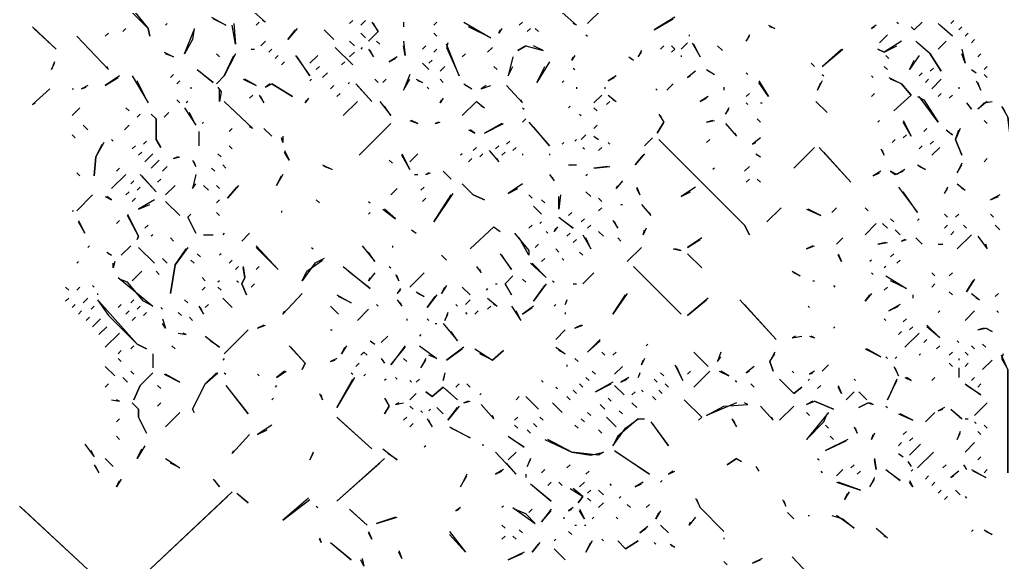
# Model space of a CAD drawing. Extents: x 1 to 2775, y -31 to 2075.
# Drawn here: x 1761.3 to 1864.6, y 474.2 to 531.2 of the extents above; entities that cross this region are included whole.
import ezdxf

# ---------------------------------------------------------------- set-up
doc = ezdxf.new("R2010")
doc.units = 0
doc.layers.add('LINEWORK', color=4, linetype='CONTINUOUS')

msp = doc.modelspace()

# ---------------------------------------------------------------- linework, layer by layer
at = {"layer": 'LINEWORK'}
for points in [[(1824, 533.8333), (1821, 530.8333)], [(1773.3333, 532.1667), (1774.8333, 530.3333), (1775, 529.5), (1774.8333, 530.3333), (1773.1667, 532)], [(1785.6667, 532.3333), (1787.1667, 531), (1786.8333, 531.1667)], [(1818.3333, 532), (1819.8333, 530.6667), (1819.5, 530.8333)], [(1776.8333, 530.8333), (1776.6667, 530.6667)], [(1781.5, 531.5), (1783, 530.6667), (1781.6667, 531.3333)], [(1783.8333, 530.8333), (1784, 528.6667), (1783.6667, 530.6667)], [(1786.5, 531), (1786.1667, 530.6667)], [(1796.3333, 531.1667), (1796, 530.8333)], [(1797.6667, 531.1667), (1797.1667, 530.6667)], [(1798.3333, 531), (1799, 530), (1798, 529), (1799, 530), (1798.5, 530.8333)], [(1801.6667, 531), (1801.6667, 530.5)], [(1805.1667, 531), (1804.8333, 530.6667)], [(1808, 531), (1810.8333, 529.3333), (1808.5, 530.5)], [(1814.1667, 531), (1813.8333, 530.6667)], [(1830.1667, 531.5), (1828, 530.1667), (1830, 531.3333)], [(1853.5, 531), (1853.6667, 530.8333)], [(1856.1667, 531), (1855.3333, 530.1667), (1855, 530.5), (1855.3333, 530.1667)], [(1857.8333, 530.8333), (1859.3333, 529.5), (1858, 530.6667)], [(1859.5, 531.1667), (1859.1667, 530.8333)], [(1762.6667, 530.5), (1765.1667, 528.1667), (1762.8333, 530.3333)], [(1770.6667, 529.8333), (1770.3333, 529.5)], [(1772.5, 530.3333), (1772.1667, 530)], [(1779.6667, 530.3333), (1779.5, 529.1667), (1778.6667, 527.6667), (1779.6667, 530.1667)], [(1790.5, 530.3333), (1789.5, 529.1667), (1790.3333, 530.1667)], [(1793.3333, 530.1667), (1794.3333, 529.1667)], [(1797.1667, 529.8333), (1797.6667, 529.3333)], [(1804.8333, 529.8333), (1805.1667, 529.5)], [(1812, 530.3333), (1811.6667, 529.8333), (1811.8333, 530.1667)], [(1815, 530.3333), (1814.6667, 530)], [(1815.5, 530.3333), (1815.8333, 530)], [(1840, 530.6667), (1840.6667, 530.3333), (1840.1667, 530.5)], [(1851.3333, 530.6667), (1850.8333, 530.3333), (1851.1667, 530.5)], [(1860.3333, 530.5), (1860, 530.1667)], [(1861, 529.8333), (1860.6667, 529.5)], [(1767.3333, 529.5), (1770.6667, 526), (1770.5, 526.3333)], [(1787.1667, 529), (1786.6667, 528.5)], [(1796, 529), (1796.5, 528.5)], [(1798.8333, 529), (1799.1667, 528.6667)], [(1801.6667, 529), (1801.8333, 527.5), (1801.6667, 528.5)], [(1806.3333, 528.8333), (1806.1667, 528.3333), (1807.5, 525.3333), (1806.1667, 528.6667)], [(1820.8333, 529.6667), (1821, 529.5)], [(1831.5, 528.8333), (1830.8333, 528.1667)], [(1831.6667, 529.6667), (1831.6667, 529.5)], [(1832, 528.8333), (1832.8333, 527.3333), (1832.1667, 528.6667)], [(1838, 529.6667), (1837.6667, 529), (1838, 529.5)], [(1854, 529), (1852.1667, 527.8333), (1851.5, 528.1667), (1852.1667, 527.8333), (1853.5, 528.5)], [(1852.5, 529.6667), (1851.6667, 528.8333)], [(1855.5, 529), (1857, 527.6667), (1858.1667, 525.8333), (1857, 527.6667), (1855.6667, 528.8333)], [(1858.6667, 529), (1857.8333, 528.1667)], [(1861.6667, 529.1667), (1861.3333, 528.8333)], [(1776.5, 527.8333), (1777.5, 527.3333), (1776.6667, 527.6667)], [(1784, 527.6667), (1782.8333, 525.3333), (1782, 524.5), (1782.8333, 525.3333), (1783.8333, 527.5)], [(1782, 527.6667), (1782.3333, 527.3333)], [(1785.6667, 528.1667), (1786, 528.1667)], [(1787.8333, 528.1667), (1787.5, 527.8333)], [(1794.5, 528.3333), (1796.3333, 526.5)], [(1796.5, 527.8333), (1796, 527.3333)], [(1797.3333, 528.3333), (1797.1667, 528.1667)], [(1798, 528.1667), (1798.5, 527.3333), (1798.1667, 528)], [(1804, 528.5), (1803.6667, 528.1667)], [(1805.1667, 528.1667), (1804.8333, 527.8333)], [(1808.1667, 527.6667), (1807.8333, 527.3333)], [(1811, 528.3333), (1810.5, 527.8333)], [(1814.5, 528.5), (1813.6667, 528), (1814.5, 528.5), (1816.3333, 528), (1815.3333, 528.5)], [(1826.6667, 528), (1826.3333, 527.3333), (1826.6667, 527.8333)], [(1829, 528.5), (1828.6667, 528.1667)], [(1829.8333, 528.5), (1830.1667, 528.1667), (1829.8333, 527.8333), (1830.1667, 528.1667)], [(1834.6667, 528.5), (1835.1667, 528)], [(1847.6667, 528.1667), (1845.6667, 526.3333), (1847.8333, 528.1667)], [(1860.3333, 528.1667), (1860.6667, 526.6667), (1860.3333, 527.6667)], [(1862.3333, 527.6667), (1862, 527.3333)], [(1765, 526.8333), (1764.6667, 526), (1765, 526.6667)], [(1788.5, 527.5), (1788.1667, 527.1667)], [(1789.1667, 526.8333), (1788.8333, 526.5)], [(1790.3333, 527.5), (1791.8333, 525.3333), (1790.5, 527.3333)], [(1792.6667, 527.5), (1791.8333, 526.6667)], [(1795.5, 526.8333), (1795.1667, 526.5)], [(1801, 527.3333), (1800.1667, 526.8333), (1800.8333, 527.1667)], [(1803.6667, 526.6667), (1804.3333, 526), (1803.8333, 526.5)], [(1804.6667, 527), (1804.3333, 526.6667)], [(1813.1667, 527.3333), (1812.6667, 525.3333), (1813.1667, 526.3333)], [(1817, 526.8333), (1815.6667, 524.6667), (1816.5, 526.3333)], [(1819.6667, 527.5), (1819.3333, 527), (1819.5, 527.3333)], [(1825.3333, 527.3333), (1825.8333, 527), (1825.5, 527.1667)], [(1830.8333, 527.5), (1830.8333, 527.3333)], [(1844.5, 526.6667), (1844.8333, 526.3333)], [(1852.3333, 527.5), (1852.6667, 527.1667)], [(1855.8333, 527.5), (1854.8333, 526), (1855.3333, 527)], [(1780, 526), (1781.6667, 524.6667), (1780.1667, 525.8333)], [(1792.8333, 526.3333), (1792.5, 526)], [(1793.6667, 525.6667), (1793.1667, 525.1667)], [(1806, 526.3333), (1805.5, 525.8333)], [(1811.1667, 526.3333), (1811.5, 526)], [(1819.5, 526.1667), (1819.6667, 526)], [(1832.3333, 525.8333), (1831.5, 525.1667), (1831.8333, 525.3333)], [(1833.5, 526), (1834.3333, 525.5), (1833.6667, 525.8333)], [(1837.6667, 525.6667), (1837.8333, 525.5)], [(1852.1667, 526.3333), (1852.5, 526)], [(1856.1667, 525.6667), (1855.8333, 525.3333)], [(1857.3333, 526.1667), (1857, 525.8333)], [(1861.3333, 526), (1861.8333, 525.6667), (1861.5, 525.8333)], [(1863, 526.3333), (1862.6667, 526)], [(1771.8333, 525.3333), (1770.3333, 524.3333), (1771.6667, 525.1667)], [(1773.1667, 525.3333), (1774.8333, 522.5), (1773.6667, 524.8333)], [(1777.5, 525.5), (1777.1667, 525.1667)], [(1778.1667, 524.8333), (1777.8333, 524.5)], [(1784.8333, 525), (1786.1667, 524.3333), (1785, 525)], [(1792, 525), (1791.8333, 524.8333)], [(1796, 524.6667), (1795.8333, 524.5)], [(1798.6667, 525), (1799, 524.6667)], [(1799.8333, 525), (1799.5, 524.6667)], [(1802.3333, 525.5), (1801.6667, 523.8333), (1802.3333, 525)], [(1803, 525), (1803.6667, 524.6667), (1803.1667, 524.8333)], [(1805.5, 525), (1805.8333, 524.6667)], [(1818.5, 524.8333), (1818.3333, 524.6667)], [(1824, 525.3333), (1823.1667, 524.8333), (1823.8333, 525.1667)], [(1839, 524.8333), (1840, 523.1667), (1839, 524.6667)], [(1845.6667, 524.8333), (1845.1667, 523.8333), (1845.5, 524.6667)], [(1845.6667, 525.5), (1845.8333, 525.3333)], [(1850.8333, 525.3333), (1851, 525.1667)], [(1852.6667, 525.1667), (1854, 524.5), (1855, 523.3333), (1853.1667, 521.6667), (1855, 523.3333), (1854, 524.5), (1852.8333, 525)], [(1856.8333, 525), (1856.5, 524.6667)], [(1858.1667, 525), (1857.1667, 524)], [(1861.8333, 524.8333), (1862.3333, 523.8333), (1862, 524.6667)], [(1862.6667, 525.5), (1863, 525.1667)], [(1764.5, 524), (1762.6667, 522.3333), (1763, 522.5)], [(1766.8333, 524), (1767, 524)], [(1768.5, 524.3333), (1767.8333, 524), (1768.3333, 524.1667)], [(1779.3333, 524.1667), (1779.3333, 524)], [(1782.1667, 524.1667), (1782.5, 523.6667), (1782.3333, 522.6667), (1782.3333, 524)], [(1787.6667, 524.5), (1787.1667, 524.1667), (1787.8333, 524.5), (1790, 523.1667), (1787.8333, 524.5)], [(1794.3333, 524.3333), (1794, 524)], [(1795, 523.5), (1794.6667, 523.1667)], [(1796.6667, 524.5), (1798.3333, 522.6667), (1796.8333, 524.3333)], [(1804.1667, 524.1667), (1804.3333, 524)], [(1808, 524.5), (1808.8333, 524), (1808.1667, 524.3333)], [(1810.3333, 524.3333), (1809.8333, 524), (1810.8333, 524.3333)], [(1812.5, 524.3333), (1814.1667, 522.5), (1814, 522.8333)], [(1819.8333, 524.1667), (1819.8333, 524)], [(1822.8333, 524.1667), (1822.8333, 524)], [(1828.1667, 524), (1828.3333, 523.8333)], [(1830, 524.5), (1829.3333, 523.8333)], [(1835.3333, 524.1667), (1835.3333, 523.8333)], [(1838, 523.5), (1837.6667, 523.1667)], [(1851.1667, 523.5), (1850.8333, 523.1667)], [(1858.1667, 523.5), (1857.8333, 523.1667)], [(1860, 524.1667), (1860, 524)], [(1777.8333, 522.8333), (1778.1667, 522.5)], [(1779, 522.6667), (1778.8333, 522.5)], [(1782.8333, 522.6667), (1785.8333, 519.8333), (1785.5, 520)], [(1785.8333, 523.3333), (1785.5, 523)], [(1786.5, 523.3333), (1787, 522.5), (1786.6667, 523.1667)], [(1791.6667, 523), (1791.3333, 522.5), (1791.5, 522.8333)], [(1796.8333, 522.6667), (1795.3333, 521.1667)], [(1799.1667, 522.6667), (1800.3333, 521.1667), (1799.6667, 522.1667)], [(1805.8333, 523), (1805.5, 522.5), (1805.6667, 522.8333)], [(1809.3333, 522.6667), (1807.8333, 521.1667), (1809.3333, 522.6667), (1810.1667, 522), (1809.8333, 522.1667)], [(1822.5, 523.3333), (1821.6667, 522.5)], [(1823.3333, 522.6667), (1823, 522.3333)], [(1823.1667, 523.3333), (1824, 522.6667), (1823.6667, 522.8333)], [(1833.6667, 523.1667), (1832.8333, 522.6667), (1833.5, 523)], [(1837.6667, 522.5), (1837.8333, 522.3333)], [(1839.1667, 522.5), (1839.3333, 522.5)], [(1845, 522.6667), (1846.1667, 521.5)], [(1855.6667, 523.1667), (1856.3333, 522.8333), (1857.8333, 520.5), (1855.8333, 523.1667)], [(1859.3333, 523.3333), (1859, 523)], [(1860.8333, 522.5), (1861.3333, 521.8333), (1861, 522.3333)], [(1863, 522.6667), (1862, 521.8333), (1862.6667, 522.5), (1863.5, 522.6667)], [(1767.6667, 522), (1766.8333, 521.1667)], [(1772.5, 522), (1772.8333, 521.6667)], [(1777, 521.5), (1776.5, 521)], [(1778.6667, 522), (1779.8333, 520.1667), (1779.1667, 521.5)], [(1814.1667, 522), (1814.3333, 521.8333)], [(1819.1667, 522.1667), (1819, 522)], [(1821.6667, 522), (1822, 521.6667)], [(1835.8333, 522), (1835.5, 521.3333), (1835.8333, 521.8333)], [(1864.5, 522.1667), (1865.1667, 521), (1865.6667, 517.1667), (1865.1667, 521), (1864.6667, 522)], [(1774, 521.3333), (1773.6667, 521)], [(1775.1667, 521.3333), (1775.6667, 520.8333), (1775.6667, 518.6667), (1776.1667, 517.8333), (1775.6667, 518.6667), (1775.6667, 520.8333)], [(1780.6667, 520.5), (1780.5, 520.3333)], [(1802.3333, 520.6667), (1803.1667, 520.3333), (1802.5, 520.6667)], [(1805.3333, 520.5), (1805, 520.3333), (1805.5, 520.5)], [(1814.5, 520.8333), (1814.1667, 520.5)], [(1814.8333, 520.5), (1817, 518), (1815.3333, 520)], [(1820.1667, 521.3333), (1820.3333, 521.1667)], [(1828.5, 521.3333), (1829, 520.5), (1828.3333, 519.3333), (1829, 520.5), (1828.6667, 521.1667)], [(1834.1667, 520.6667), (1833.5, 520.5), (1834.3333, 520.6667)], [(1838.8333, 520.8333), (1839.1667, 520.5)], [(1851.6667, 520.6667), (1851.5, 520.5)], [(1854.1667, 520.6667), (1855, 519), (1854.1667, 520.5)], [(1862.6667, 520.6667), (1863, 520.3333)], [(1768, 520.1667), (1768.5, 519.6667)], [(1772.8333, 520.1667), (1772.3333, 519.6667)], [(1780.1667, 519.5), (1780.1667, 518)], [(1783.6667, 519.8333), (1783.3333, 519.5)], [(1787, 519.8333), (1787.8333, 519)], [(1800.3333, 520.3333), (1797, 517)], [(1808.5, 519.6667), (1809.1667, 519.3333), (1808.6667, 519.6667)], [(1812, 520.3333), (1810.1667, 519.3333), (1812.1667, 520.3333)], [(1822, 520.1667), (1821.6667, 519.8333)], [(1835.5, 520.3333), (1836.6667, 519), (1836.5, 519.3333)], [(1856.6667, 519.8333), (1856.3333, 519.5)], [(1858.6667, 519.6667), (1859.3333, 519.1667), (1858.8333, 519.5)], [(1860.1667, 519.8333), (1859.6667, 518.6667), (1860.3333, 517), (1859.6667, 518.6667), (1860, 519.6667)], [(1766.8333, 519.1667), (1767.1667, 518.8333)], [(1770.1667, 518.3333), (1769.3333, 516.8333), (1769.1667, 514.8333), (1769.3333, 516.8333), (1770, 518.1667)], [(1771, 518.6667), (1771.1667, 518.5)], [(1774.6667, 518.5), (1774.3333, 518.1667)], [(1789, 519), (1789, 518.3333), (1788.8333, 518.8333)], [(1812.8333, 518.5), (1812.5, 518.1667)], [(1818.5, 518.3333), (1818.3333, 518.1667)], [(1819.8333, 518.6667), (1819.6667, 518.5)], [(1820.8333, 519.1667), (1820.3333, 518.6667)], [(1821.6667, 519), (1822.1667, 518.6667), (1821.8333, 518.8333)], [(1823.1667, 518.3333), (1823.3333, 518.1667)], [(1827.8333, 518.8333), (1827, 518)], [(1828.5, 518.6667), (1837.5, 509.6667), (1838, 508.6667), (1837.5, 509.6667), (1832, 515.1667)], [(1833.8333, 518.6667), (1833.5, 518.3333)], [(1839.1667, 518.8333), (1838.3333, 518.1667), (1838.6667, 518.3333)], [(1853.3333, 518.6667), (1853, 518.3333)], [(1854.5, 519.1667), (1854.1667, 518.8333)], [(1857.3333, 518.5), (1857, 518.1667)], [(1773.5, 518), (1773.1667, 517.6667)], [(1774.1667, 517.3333), (1773.8333, 517)], [(1783.3333, 518), (1783.6667, 517.6667)], [(1789.1667, 517.5), (1789.6667, 516.5), (1789.1667, 517.3333)], [(1809.3333, 517.8333), (1809, 517.5)], [(1810.6667, 517.5), (1811.6667, 516.3333), (1811.5, 516.6667)], [(1811.6667, 518), (1811.3333, 517.6667)], [(1812.3333, 517.3333), (1812, 517)], [(1813.5, 517.8333), (1813.1667, 517.5)], [(1820.5, 517.8333), (1820.6667, 517.6667)], [(1822.5, 517.8333), (1822.1667, 517.5)], [(1844.8333, 517.8333), (1842.6667, 515.6667)], [(1845.3333, 517.8333), (1848.6667, 514.1667), (1845.8333, 517.3333)], [(1851.8333, 517.6667), (1852.1667, 517), (1852, 517.5)], [(1856.1667, 518), (1855.8333, 517.6667)], [(1858, 517.8333), (1857.1667, 517)], [(1775.3333, 517.1667), (1774.5, 516.3333)], [(1776, 516.5), (1775.1667, 515.6667)], [(1778, 516.8333), (1777.5, 516.6667), (1778.1667, 516.8333)], [(1779.5, 516.5), (1779.8333, 515.8333), (1779.6667, 516.3333)], [(1782.1667, 517.1667), (1782.5, 516.8333)], [(1800.1667, 516.5), (1800.5, 516.1667)], [(1801.5, 517.1667), (1802.3333, 515.5), (1801.5, 517)], [(1803.1667, 517.1667), (1802.3333, 516.3333)], [(1807.8333, 517.1667), (1807.6667, 517)], [(1808.8333, 516.6667), (1808.5, 516.3333)], [(1810, 517.1667), (1809.6667, 516.8333)], [(1814.1667, 517.1667), (1814.1667, 517)], [(1817, 517.1667), (1817, 517)], [(1827, 517.1667), (1826, 516), (1826.8333, 517)], [(1838.6667, 517.1667), (1839.1667, 516.8333), (1838.8333, 517)], [(1863, 516.6667), (1862.6667, 516.3333)], [(1771.8333, 515.6667), (1771.5, 515.3333)], [(1776.8333, 515.8333), (1776.3333, 515.3333)], [(1781.5, 515.6667), (1781.8333, 515.3333)], [(1782.6667, 516), (1783, 515.6667)], [(1793.1667, 516), (1794.1667, 515.5), (1793.3333, 515.8333)], [(1805.8333, 515.3333), (1806.6667, 514.5)], [(1819, 516), (1819.8333, 516)], [(1823.1667, 515.8333), (1821.6667, 515.6667), (1823.3333, 515.8333)], [(1834.3333, 515.6667), (1834.1667, 515.5)], [(1838, 515.8333), (1837.5, 515.3333)], [(1851.8333, 515.3333), (1851, 514.8333), (1851.6667, 515.1667)], [(1854.3333, 515.5), (1853.5, 515), (1852.8333, 515.3333), (1853.3333, 515), (1854.1667, 515.3333)], [(1855.6667, 516), (1856.5, 515.5), (1855.8333, 515.8333)], [(1860.3333, 516.1667), (1859.8333, 515.1667), (1860.3333, 516)], [(1767.3333, 515.1667), (1767.6667, 514.8333)], [(1772.5, 515), (1771, 513.5)], [(1773.3333, 514.3333), (1773, 514)], [(1774, 515), (1775.6667, 513.1667), (1774.1667, 514.8333)], [(1776.1667, 514.5), (1775.8333, 514.1667)], [(1779.8333, 515), (1779.5, 513.5), (1779.8333, 514)], [(1789, 515), (1788.3333, 513.8333), (1788.8333, 514.8333)], [(1802.8333, 515), (1803.1667, 515)], [(1804.3333, 515.1667), (1804, 515), (1804.5, 515.1667)], [(1817, 515), (1817.5, 514.3333), (1817.3333, 514.6667)], [(1821, 515), (1820.8333, 514.8333)], [(1824.6667, 514.3333), (1824, 513.5), (1824.1667, 513.8333)], [(1838, 514.5), (1837.6667, 514.1667)], [(1838.8333, 514.5), (1839.1667, 514.1667)], [(1772.8333, 513.1667), (1772.5, 512.8333)], [(1774, 513.6667), (1773.6667, 513.3333)], [(1777.6667, 513.8333), (1776.6667, 512.8333)], [(1780.6667, 513.8333), (1781.1667, 513.3333)], [(1782, 513.8333), (1782.3333, 513.5)], [(1784.3333, 513.8333), (1783.1667, 512.5), (1784.1667, 513.6667)], [(1801, 513.5), (1800.3333, 512.8333)], [(1803.8333, 513.6667), (1803.5, 513.3333)], [(1807.8333, 514), (1809, 512.8333), (1810.1667, 512.3333), (1809, 512.8333)], [(1814.1667, 514), (1812.6667, 513), (1813.6667, 513.5)], [(1820.8333, 513.1667), (1821.3333, 512.6667)], [(1826.1667, 513.6667), (1826.5, 512.8333), (1826.1667, 513.5)], [(1832.3333, 513.6667), (1830.8333, 512.6667), (1831.8333, 513.1667)], [(1853.6667, 513.6667), (1855.6667, 511), (1854.1667, 513.1667)], [(1858.8333, 513.6667), (1858.5, 513), (1858.8333, 513.5)], [(1859.8333, 514), (1860.6667, 513.3333), (1860.3333, 513.5)], [(1769, 512.8333), (1767.3333, 511.1667)], [(1770.3333, 512.6667), (1771, 512.3333), (1770.5, 512.6667)], [(1773.5, 512.5), (1773.1667, 512.1667)], [(1775.5, 512.3333), (1773.8333, 511.3333), (1775, 511.8333)], [(1776.6667, 512.1667), (1778.1667, 510.6667)], [(1782.3333, 512.3333), (1782, 512)], [(1792.5, 512.3333), (1792.8333, 512)], [(1798, 512.1667), (1798.1667, 512)], [(1804, 512.5), (1803.6667, 512.1667)], [(1806.8333, 513), (1804.8333, 510), (1806.6667, 512.8333)], [(1814.8333, 512.8333), (1815.1667, 512.5)], [(1816.1667, 512.3333), (1816.5, 512)], [(1818.1667, 512.8333), (1818, 511.3333), (1818, 512.6667)], [(1822.1667, 512.5), (1822.5, 512.1667)], [(1864.3333, 512.8333), (1863.3333, 512.3333), (1864.1667, 512.6667)], [(1766.8333, 511.1667), (1767, 511.1667)], [(1788.8333, 511.1667), (1788.8333, 511)], [(1799.5, 511.3333), (1800.8333, 510.3333), (1799.6667, 511.3333)], [(1815.3333, 511.6667), (1816.1667, 510.8333)], [(1822.5, 511.5), (1822.1667, 511.1667)], [(1824.5, 511.8333), (1824.6667, 511.8333)], [(1826.6667, 511.8333), (1827.6667, 510.6667), (1827.5, 511)], [(1841.3333, 511.5), (1839.8333, 510)], [(1844, 511.3333), (1845.5, 510.6667), (1844.1667, 511.3333)], [(1847.1667, 511.5), (1846.6667, 511)], [(1850.1667, 511.5), (1850.5, 511.1667)], [(1767.5, 510.1667), (1768.1667, 508.8333), (1767.5, 510)], [(1771.8333, 510.1667), (1771.5, 509.8333)], [(1772.6667, 510.8333), (1773.8333, 508.5), (1773.6667, 508.1667), (1773.8333, 508.5), (1772.6667, 510.6667)], [(1779.3333, 510.8333), (1779, 510.5), (1779.8333, 508.8333), (1779, 510.5)], [(1782, 511), (1782.3333, 510.6667)], [(1798.1667, 511), (1798, 510.8333)], [(1818, 510.5), (1819.5, 509.3333), (1818.1667, 510.3333)], [(1819.3333, 511), (1819, 510.6667)], [(1820.6667, 510.3333), (1820.3333, 510)], [(1823.6667, 510.1667), (1824.1667, 509.3333), (1823.8333, 510)], [(1852.8333, 510.3333), (1853.1667, 510)], [(1855.8333, 510.3333), (1855.6667, 510.1667)], [(1858.5, 510.8333), (1858.8333, 510.5)], [(1860, 510.8333), (1859.6667, 510.5)], [(1863.3333, 510.8333), (1863.6667, 510.5)], [(1774.8333, 509.6667), (1774.5, 509.3333)], [(1802.5, 509.1667), (1803, 508.8333), (1802.6667, 509)], [(1811.1667, 509.5), (1808.6667, 507.1667), (1811.1667, 509.5), (1811.8333, 509), (1811.5, 509.1667)], [(1815.1667, 509.6667), (1814.8333, 509.3333)], [(1816.1667, 510), (1816, 509.8333)], [(1817.8333, 509.5), (1817.5, 509), (1817.6667, 509.3333)], [(1821.3333, 509.6667), (1821, 509.3333)], [(1827.1667, 509.3333), (1826.8333, 508.6667), (1827, 509.1667)], [(1851.3333, 509.8333), (1850.1667, 508.6667)], [(1852, 509.8333), (1852.5, 509.3333)], [(1853.3333, 509.1667), (1853.8333, 508.6667)], [(1858.8333, 509.6667), (1858.5, 509.3333)], [(1860.5, 509.6667), (1860.8333, 509.3333)], [(1863.8333, 509.6667), (1864.3333, 509.1667)], [(1775.3333, 508.6667), (1775.1667, 508.5)], [(1777.1667, 508.3333), (1777.5, 508)], [(1780.6667, 508.6667), (1781.6667, 508.6667)], [(1782.8333, 508.8333), (1782.6667, 508.6667)], [(1785.5, 508.8333), (1784.6667, 508)], [(1813.3333, 508.8333), (1814.8333, 507), (1814.8333, 506.5), (1813.8333, 508.3333)], [(1816.6667, 509), (1816.8333, 508.8333)], [(1819.1667, 508.8333), (1818.8333, 508.5)], [(1819.8333, 508.1667), (1819.5, 507.8333)], [(1820.5, 508.6667), (1821.3333, 507.1667), (1820.8333, 508.3333)], [(1822.1667, 509), (1822.6667, 508.5)], [(1824.1667, 508.3333), (1824.5, 508)], [(1833, 508.3333), (1831.5, 507.3333), (1832.8333, 508.1667)], [(1847.8333, 508.3333), (1847.1667, 507.6667)], [(1854.3333, 508.1667), (1854, 508), (1854.5, 508.1667)], [(1855.5, 508.3333), (1856.1667, 507.6667)], [(1859.5, 509), (1859.1667, 508.6667)], [(1861.3333, 508.6667), (1859.8333, 507.1667)], [(1862, 508.5), (1863, 507.1667), (1862.8333, 507.6667)], [(1768.6667, 507.5), (1768.5, 507.3333)], [(1773, 507.5), (1772, 506.5)], [(1773.8333, 507.3333), (1775.5, 505.6667)], [(1779, 507.3333), (1777.6667, 505.5), (1777.1667, 502.5), (1777.6667, 505.5), (1778.8333, 507.1667)], [(1786.1667, 507.5), (1788.5, 505), (1786.1667, 507.3333)], [(1792, 507.3333), (1792.1667, 507.1667)], [(1797.3333, 507.5), (1798.6667, 505.8333), (1798, 506.8333)], [(1800.5, 507.5), (1800.5, 507.3333)], [(1815.8333, 507.6667), (1815.5, 507.3333)], [(1817.6667, 507.1667), (1818, 506.8333)], [(1826.6667, 507.3333), (1825.1667, 505.8333)], [(1830, 507.1667), (1830.8333, 507), (1830.1667, 507.1667)], [(1844.6667, 507.5), (1844, 507.1667), (1844.8333, 507.5)], [(1852.3333, 507.8333), (1851.5, 507.6667), (1852.5, 507.8333)], [(1857.8333, 507.6667), (1858.3333, 507.6667)], [(1770.5, 506.8333), (1771, 506.5), (1770.6667, 506.6667)], [(1776.3333, 506.1667), (1776.8333, 505.6667)], [(1779.3333, 506), (1779.6667, 505.6667)], [(1780, 506.6667), (1780.3333, 506.3333)], [(1782.5, 506.6667), (1782.3333, 506.5)], [(1783.6667, 506), (1783.3333, 505.6667)], [(1793.3333, 506.1667), (1792.3333, 505.6667), (1791, 503.8333), (1791.5, 504.8333), (1793.1667, 506)], [(1805.6667, 506.5), (1806.1667, 506)], [(1811.8333, 506.6667), (1813, 505), (1812, 506.5)], [(1816.5, 506.1667), (1816.1667, 505.8333)], [(1818.3333, 506.1667), (1818.5, 506)], [(1820.1667, 506.8333), (1820.5, 506.5)], [(1831.5, 506.6667), (1833, 505.1667)], [(1847.3333, 506.6667), (1847.6667, 505.8333), (1847.3333, 506.5)], [(1850.8333, 506), (1850.6667, 505.8333)], [(1853.1667, 506.6667), (1852.8333, 506.3333)], [(1853.8333, 506), (1853.5, 505.6667)], [(1767.5, 505.8333), (1767.3333, 505.6667)], [(1771.3333, 505.8333), (1771.1667, 505.1667), (1771.1667, 505.6667)], [(1784.3333, 505.3333), (1784, 505)], [(1784.8333, 505.3333), (1785, 504.1667), (1784.6667, 503.5), (1785.1667, 502.3333), (1784.6667, 503.5), (1785, 504.1667), (1784.8333, 505.1667)], [(1786.5, 505.3333), (1786.1667, 505)], [(1795.3333, 505.3333), (1798.1667, 503), (1795.8333, 504.8333)], [(1800.1667, 505.3333), (1800.3333, 505.1667)], [(1809.3333, 505.3333), (1809.8333, 504.6667), (1809.6667, 505)], [(1815, 505.6667), (1816.6667, 504.1667), (1815.1667, 505.6667)], [(1825.8333, 505.3333), (1830.8333, 500.3333)], [(1852.3333, 505.3333), (1852.1667, 505.1667)], [(1771.6667, 504.1667), (1775.3333, 501.1667), (1774.3333, 501.6667), (1772.6667, 503.6667), (1771.8333, 504)], [(1774.1667, 504.8333), (1773.1667, 503.8333)], [(1775.6667, 504.8333), (1776, 504.5)], [(1780.5, 504.1667), (1780.8333, 503.8333)], [(1798.6667, 504.6667), (1798, 503.8333), (1798.1667, 504.1667)], [(1800.8333, 504.5), (1801.1667, 503.8333), (1801, 504.3333)], [(1803.8333, 504.6667), (1802.3333, 503.1667)], [(1813.1667, 504.3333), (1812.3333, 503.5), (1813, 502.3333), (1812.3333, 503.5)], [(1814.1667, 504), (1814.5, 503.6667)], [(1821.6667, 504.6667), (1820.5, 503.5)], [(1842.5, 504.8333), (1843.3333, 504.3333), (1842.6667, 504.6667)], [(1850.8333, 504.6667), (1851, 504.5)], [(1852.3333, 504.3333), (1854.5, 503), (1852.8333, 503.8333)], [(1857.1667, 504.6667), (1857.5, 504.3333)], [(1859.3333, 504.6667), (1859, 504.3333)], [(1861.6667, 504), (1860.8333, 502.6667), (1861.5, 503.8333)], [(1766.1667, 503.1667), (1766.5, 502.8333)], [(1767.6667, 503.1667), (1767.3333, 502.8333)], [(1769, 503.3333), (1769.1667, 503.1667)], [(1780.8333, 503.1667), (1780.5, 502.8333)], [(1782.3333, 503.8333), (1782.1667, 503.6667)], [(1782.1667, 503.1667), (1782.5, 502.8333)], [(1784.1667, 503.8333), (1784.3333, 503.6667)], [(1786, 503.5), (1785.6667, 503.1667)], [(1801.3333, 503), (1801, 502.5), (1801.3333, 502.8333)], [(1806.1667, 503.3333), (1805.6667, 502.5), (1806, 503.1667)], [(1807.8333, 503.1667), (1808.6667, 502.3333)], [(1810.5, 503), (1810.3333, 502.8333)], [(1811.3333, 503.5), (1811.5, 503.5)], [(1816.6667, 503.5), (1815.3333, 501.6667), (1816.5, 503.3333)], [(1817.3333, 503.8333), (1817.5, 503.6667)], [(1819.5, 503.5), (1819.8333, 503.5)], [(1844.6667, 503.8333), (1844.8333, 503.8333)], [(1846.8333, 503.3333), (1847, 503.1667)], [(1852.5, 503.1667), (1852.1667, 502.8333)], [(1857.5, 503.5), (1857.1667, 503.1667)], [(1766.5, 502), (1766.1667, 501.6667)], [(1768.5, 502), (1768, 501.5)], [(1769.5, 502.5), (1769.5, 502.3333)], [(1769.5, 501.8333), (1770.6667, 500.1667), (1773.6667, 497.1667), (1774.6667, 496.6667), (1773.6667, 497.1667), (1769.6667, 501.6667)], [(1773.3333, 501.8333), (1773, 501.5)], [(1778.6667, 501.8333), (1779, 501.5)], [(1782.6667, 502), (1783.6667, 501)], [(1791, 502.5), (1789, 500.3333), (1789.1667, 500.6667)], [(1794.6667, 502.3333), (1796.1667, 501.5), (1794.8333, 502.1667)], [(1801, 501.8333), (1801.5, 501.1667), (1801.3333, 501.5)], [(1803, 502.6667), (1803.8333, 502.1667), (1803.1667, 502.5)], [(1805.1667, 502.3333), (1804.1667, 501), (1805, 502.1667)], [(1808.6667, 501.8333), (1808.1667, 501.3333)], [(1810.5, 502), (1811.5, 501.1667), (1811.1667, 501.3333)], [(1818.8333, 501.8333), (1818.6667, 501.3333), (1818.8333, 501.6667)], [(1825.1667, 502.5), (1823.6667, 500.3333), (1825, 502.3333)], [(1833.6667, 502), (1831.5, 500.1667), (1833.5, 501.8333)], [(1837, 501.8333), (1840.8333, 497.6667), (1837.5, 501.3333)], [(1850.8333, 502.5), (1850.1667, 501.6667), (1850.6667, 502.3333)], [(1855.1667, 502.3333), (1855.1667, 502)], [(1859, 502.6667), (1859.3333, 502.3333)], [(1861.3333, 502.5), (1862.1667, 501.8333), (1861.8333, 502)], [(1864.1667, 502.5), (1863.8333, 502.1667)], [(1767.1667, 501.3333), (1766.8333, 501)], [(1769.1667, 501.1667), (1768.8333, 500.8333)], [(1772, 501.3333), (1771.6667, 501)], [(1774, 501.1667), (1773.6667, 500.8333)], [(1776.1667, 501), (1776.3333, 500.8333)], [(1780.1667, 501.1667), (1780.6667, 500.3333), (1780.3333, 501)], [(1781.1667, 501.3333), (1780.8333, 501)], [(1794, 501.1667), (1794.8333, 500.3333)], [(1798, 500.8333), (1796.8333, 499.6667)], [(1798.8333, 501.3333), (1799, 501.1667)], [(1807.1667, 501.3333), (1807.3333, 501.1667)], [(1810.8333, 501.1667), (1810.5, 500.8333)], [(1813, 501.1667), (1814, 499.6667), (1813.5, 500.6667)], [(1815.3333, 501.1667), (1814.1667, 500.3333), (1815.1667, 501)], [(1817.6667, 501.3333), (1817.5, 501.1667)], [(1844.1667, 501.1667), (1844.3333, 501)], [(1853.8333, 501.3333), (1852.6667, 500.6667), (1853.6667, 501.1667)], [(1767.8333, 500.6667), (1767.5, 500.3333)], [(1768.6667, 500), (1768.3333, 499.6667)], [(1769.8333, 499.8333), (1769, 499)], [(1772.8333, 500.6667), (1772.5, 500.3333)], [(1773.5, 500), (1773.1667, 499.6667)], [(1774.6667, 500.5), (1774.3333, 500.1667)], [(1776.3333, 499.8333), (1776.6667, 498.8333), (1776.3333, 499.3333)], [(1778, 500.5), (1778.3333, 500.1667)], [(1779.1667, 500), (1779.5, 499.6667)], [(1802, 499.8333), (1802, 499.6667)], [(1804.1667, 499.8333), (1804.3333, 499.6667)], [(1806.3333, 500.5), (1806, 499.6667), (1806.3333, 500.3333)], [(1808.1667, 500.5), (1808.3333, 500.3333)], [(1809.5, 500.6667), (1809.1667, 500.3333)], [(1818.6667, 500.5), (1818.6667, 500.3333)], [(1852.1667, 499.8333), (1852.3333, 499.6667)], [(1854.5, 499.8333), (1854.1667, 499.5)], [(1858, 500.6667), (1857.8333, 500.5)], [(1861.6667, 500.6667), (1860.6667, 499.6667)], [(1864, 500.6667), (1864.1667, 500.5)], [(1770.5, 499), (1769.6667, 498.1667)], [(1787, 499.1667), (1786.3333, 498.8333), (1787.1667, 499.1667)], [(1805, 499.3333), (1805.1667, 499.3333)], [(1805.8333, 499.3333), (1807.3333, 497.5), (1806.6667, 498.5)], [(1820.3333, 499.1667), (1819.6667, 498.8333), (1820.5, 499.1667)], [(1847, 499), (1846.8333, 498.8333)], [(1855.1667, 499), (1854.8333, 498.6667)], [(1856.6667, 499.1667), (1858, 497.8333), (1856.6667, 499)], [(1862.6667, 498.8333), (1862, 498.6667), (1862.8333, 498.8333), (1863.5, 498.5), (1862.8333, 498.8333)], [(1771.8333, 498.3333), (1770.3333, 496.8333)], [(1778, 498.3333), (1778.8333, 498.1667), (1778.5, 498.3333)], [(1780.8333, 498), (1782.3333, 496.8333), (1781.3333, 497.5)], [(1785.3333, 498.6667), (1782.8333, 496.1667)], [(1794, 498.6667), (1794.1667, 498.6667)], [(1800, 498), (1799.3333, 497.3333)], [(1803.5, 498.1667), (1803.3333, 498)], [(1818.6667, 498.6667), (1817.6667, 497.6667)], [(1822.3333, 497.6667), (1821, 496.3333), (1822.3333, 497.5)], [(1842.8333, 498), (1842.5, 497.8333), (1843.5, 498)], [(1844.3333, 498), (1844.8333, 497.8333), (1844.5, 498)], [(1854, 498.5), (1853.6667, 498.1667)], [(1855.8333, 498.3333), (1854.3333, 496.8333)], [(1856.6667, 497.6667), (1856.3333, 497.3333)], [(1773.3333, 497), (1773, 496.6667)], [(1777.3333, 497), (1777.6667, 496.6667)], [(1789.6667, 497), (1791.3333, 495.1667), (1791, 494.5), (1791.3333, 495.1667), (1789.8333, 496.8333)], [(1795.6667, 497), (1795.1667, 496.1667), (1795.5, 496.8333)], [(1798.1667, 497.5), (1798.6667, 497.1667), (1798.3333, 497.3333)], [(1801.8333, 497), (1800.3333, 495), (1801.8333, 496.8333)], [(1803.3333, 497), (1805.1667, 495.6667), (1804.3333, 496)], [(1808, 496.8333), (1806.1667, 495.5), (1807.8333, 496.6667)], [(1809.1667, 496.6667), (1811, 495.5), (1812.1667, 496.5), (1811, 495.5), (1809.6667, 496.1667)], [(1817.6667, 496.8333), (1818.6667, 496.1667), (1818, 496.5)], [(1827.3333, 497.1667), (1827.1667, 497)], [(1850.1667, 496.6667), (1851.8333, 495.8333), (1850.3333, 496.6667)], [(1858, 497), (1857.6667, 496.6667)], [(1859.8333, 497.5), (1860, 497.3333)], [(1861.3333, 497), (1861.6667, 496.6667)], [(1862.5, 497.1667), (1862.8333, 496.8333)], [(1772, 496.5), (1771.6667, 496.1667)], [(1771.6667, 495.6667), (1772, 495.3333)], [(1775.3333, 496.1667), (1775.3333, 494.6667)], [(1782.8333, 495.6667), (1782.6667, 495.5)], [(1794.6667, 495.6667), (1794, 495.3333), (1794.5, 495.5)], [(1797.5, 496.3333), (1797.1667, 496), (1797.5, 496.3333), (1797.8333, 496)], [(1799.3333, 495.6667), (1799.6667, 495.1667), (1799.5, 495.5)], [(1801.6667, 495.6667), (1802, 495.3333)], [(1804, 495.6667), (1803.5, 494.6667), (1804, 495.5)], [(1819.6667, 495.6667), (1820, 495.3333)], [(1822.5, 496.3333), (1822.8333, 496)], [(1824, 496.3333), (1823.6667, 496)], [(1827, 495.6667), (1826.6667, 495), (1826.8333, 495.5)], [(1832.1667, 496.3333), (1833.6667, 494.8333)], [(1835, 496.3333), (1834.6667, 495.3333), (1835, 495.8333)], [(1840.6667, 496.3333), (1840.1667, 495.3333), (1840.5, 494.3333), (1840.1667, 495.3333), (1840.6667, 496.1667)], [(1852.3333, 495.8333), (1852.5, 495.6667)], [(1853.5, 495.8333), (1853.3333, 495.6667)], [(1856, 496.1667), (1855.8333, 496)], [(1859.3333, 496.3333), (1859, 496)], [(1860, 495.6667), (1860, 495.5)], [(1860.6667, 496.3333), (1861, 496)], [(1864.6667, 496.1667), (1864.5, 495.6667), (1865.1667, 494.5), (1865.1667, 483.6667), (1865.1667, 494.5), (1864.5, 496)], [(1770.3333, 494.8333), (1771.3333, 493.8333)], [(1797, 495.1667), (1796.6667, 494.8333)], [(1818.8333, 495), (1818.8333, 494.8333)], [(1824.6667, 494.8333), (1823.8333, 494)], [(1830.1667, 495), (1831, 493.3333), (1830.3333, 494.8333)], [(1838.5, 494.8333), (1837.6667, 494.1667), (1838, 494.3333)], [(1846.3333, 495), (1845.6667, 494.3333)], [(1853.1667, 494.8333), (1853.6667, 493.8333), (1853.3333, 494.6667)], [(1859, 495.1667), (1859.3333, 494.8333)], [(1860, 494.6667), (1860, 493.6667)], [(1861, 495.1667), (1860.6667, 494.8333)], [(1863.5, 495.5), (1862.5, 494.5)], [(1772.1667, 493.6667), (1772.6667, 493.1667)], [(1773, 494.3333), (1773.3333, 494)], [(1775.3333, 494.1667), (1774, 492.8333), (1773.3333, 491.3333), (1774, 492.8333)], [(1776.5, 494), (1778.1667, 493.1667), (1776.6667, 494)], [(1782, 494.1667), (1780.8333, 493), (1779.5, 490.3333), (1779.6667, 490), (1779.5, 490.3333), (1780.8333, 493), (1782.1667, 494.1667)], [(1782.8333, 494.1667), (1783, 494)], [(1786.3333, 494), (1786.5, 493.8333)], [(1789.1667, 494.3333), (1788.3333, 493.6667), (1789.3333, 494.3333)], [(1796.5, 493.6667), (1794.6667, 490.5), (1796.3333, 493.5)], [(1796.1667, 494.1667), (1796.3333, 494)], [(1797.6667, 494), (1797.5, 493.8333)], [(1800.8333, 493.6667), (1801, 493.5)], [(1806, 494.1667), (1805.8333, 493.3333), (1806, 494)], [(1820.8333, 493.6667), (1821.1667, 493.3333)], [(1821.5, 494.3333), (1821.8333, 494)], [(1825.3333, 493.6667), (1824.5, 493.1667), (1825.1667, 493.5)], [(1826.5, 494.1667), (1826.3333, 493.6667), (1826.5, 494)], [(1828.6667, 494.1667), (1829, 493.8333)], [(1831.8333, 494.3333), (1831.5, 494)], [(1833.8333, 494.3333), (1832.1667, 492.6667)], [(1834.8333, 494.3333), (1835.8333, 493.8333), (1835, 494.3333)], [(1842.5, 494.3333), (1842.6667, 494.1667)], [(1844.8333, 494.3333), (1844.3333, 494), (1844.6667, 494.1667)], [(1854.3333, 493.6667), (1855, 493.3333), (1854.5, 493.6667)], [(1857.5, 493.6667), (1857.1667, 493.3333)], [(1861.6667, 493.6667), (1861.3333, 493.3333)], [(1770.6667, 493), (1770.3333, 492.6667)], [(1775.8333, 492.8333), (1776.1667, 492.5)], [(1783, 492.8333), (1785.3333, 489.8333), (1783.1667, 492.6667)], [(1788.3333, 492.8333), (1788.1667, 492.6667)], [(1799.8333, 493.5), (1799.6667, 493.3333)], [(1802.3333, 493.3333), (1802.5, 493.1667)], [(1803.3333, 493.5), (1803, 493.1667)], [(1805.8333, 492.6667), (1804.6667, 491.6667), (1804, 492.1667), (1804.6667, 491.6667), (1805.8333, 492.6667), (1807.3333, 491.3333), (1806, 492.5)], [(1807.5, 493), (1807.1667, 492.6667)], [(1808.3333, 493), (1808.6667, 492.6667)], [(1816.1667, 493.3333), (1816.3333, 493.1667)], [(1817.6667, 492.6667), (1817.8333, 492.5)], [(1820.1667, 493), (1820.5, 492.6667)], [(1823.6667, 493.1667), (1821.8333, 492.1667), (1823.5, 493)], [(1823.8333, 492.8333), (1824.8333, 491.8333)], [(1828, 493.5), (1828.3333, 493.1667)], [(1829.1667, 493), (1829.5, 492.6667)], [(1836.5, 493.3333), (1836.6667, 493.1667)], [(1838.1667, 493), (1838.5, 492.6667)], [(1841.1667, 493.5), (1842.6667, 492), (1843.5, 492.6667), (1842.6667, 492)], [(1844.3333, 493.5), (1844.1667, 493.3333)], [(1845.5, 492.8333), (1845.1667, 492.5)], [(1847.3333, 492.8333), (1847.6667, 492), (1847.3333, 492.6667)], [(1849, 493.5), (1849.1667, 493.3333)], [(1853.5, 493.5), (1852.5, 491.3333), (1853.5, 493.3333)], [(1860.6667, 493), (1862.3333, 491.8333), (1860.8333, 492.8333)], [(1862.3333, 493), (1862, 492.6667)], [(1788, 491.5), (1787.8333, 491.3333)], [(1792.8333, 492), (1793.1667, 491.3333), (1793, 491.8333)], [(1799.6667, 491.5), (1800.1667, 490.6667), (1799.6667, 489.8333), (1800.1667, 490.6667), (1799.8333, 491.3333)], [(1803, 492), (1802.3333, 491.3333)], [(1809.8333, 492), (1809.6667, 491.8333)], [(1813.8333, 491.6667), (1813.5, 491.3333)], [(1814.5, 491.6667), (1815.8333, 490.3333)], [(1818.8333, 491.6667), (1819.1667, 491.3333)], [(1819.5, 492.3333), (1819.8333, 492)], [(1823.1667, 491.5), (1823.5, 491.1667)], [(1826, 492.1667), (1825.6667, 491.8333)], [(1826.6667, 492.3333), (1826.8333, 492.1667)], [(1827.8333, 491.6667), (1828.1667, 491.3333)], [(1828.5, 492.3333), (1828.8333, 492)], [(1849, 492.1667), (1848.1667, 491.3333)], [(1849.5, 492.1667), (1850.3333, 491.3333)], [(1771, 491.3333), (1771.8333, 491.1667), (1771.5, 491.3333)], [(1773.1667, 491), (1773.8333, 490.3333), (1773.8333, 489.5), (1774.6667, 487.8333), (1773.8333, 489.5), (1773.8333, 490.3333)], [(1776.1667, 491), (1775.8333, 490.6667)], [(1801.1667, 491), (1800.8333, 490.8333), (1801.6667, 491)], [(1802.3333, 490.6667), (1802.6667, 490.3333)], [(1805.1667, 490.5), (1805.8333, 489.8333)], [(1807.5, 490.6667), (1806.3333, 489.1667), (1807.3333, 490.5)], [(1808.5, 491.1667), (1808, 491), (1808.6667, 491.1667)], [(1809.8333, 490.8333), (1811.1667, 489.3333), (1811, 489.6667)], [(1817.3333, 491), (1818.3333, 490)], [(1822.3333, 490.8333), (1822.8333, 490.3333)], [(1825.6667, 491), (1826.1667, 490.5)], [(1831.1667, 491.3333), (1833, 489.5), (1832.6667, 489.1667), (1833, 489.5)], [(1836.6667, 491), (1833.5, 489.6667), (1835.3333, 490.6667), (1837.8333, 490.8333), (1837.5, 491)], [(1839.1667, 490.6667), (1840.5, 489.1667), (1840.3333, 489.5)], [(1842.6667, 490.6667), (1841.1667, 489.1667)], [(1844.6667, 491.1667), (1844, 490.8333), (1844.8333, 491.1667), (1846.8333, 490.3333), (1844.8333, 491.1667)], [(1850.5, 491), (1849.5, 490.5), (1850.5, 491), (1851, 490.8333), (1850.6667, 491)], [(1852.3333, 490.6667), (1852.5, 490.5)], [(1858.5, 490.5), (1857.8333, 490.1667), (1858.3333, 490.3333)], [(1863, 491), (1861.6667, 489.6667)], [(1778.1667, 490), (1776.6667, 488.5)], [(1794.6667, 489.5), (1798.3333, 486.1667), (1794.8333, 489.3333)], [(1802, 489.5), (1801.6667, 489.1667)], [(1803.5, 490.1667), (1803.6667, 490)], [(1804.5, 490.3333), (1804.3333, 490.1667)], [(1813.6667, 489.5), (1813.3333, 489.1667)], [(1816, 489.5), (1816.3333, 489.1667)], [(1821, 490), (1821.3333, 489.6667)], [(1823, 489.5), (1824, 488.5)], [(1824.3333, 490.1667), (1824.6667, 489.8333)], [(1846.3333, 490), (1844, 487.1667), (1845.8333, 489), (1846.1667, 489.8333)], [(1844, 490), (1844.3333, 489.6667)], [(1853.6667, 489.8333), (1855.1667, 489.1667), (1853.8333, 489.8333)], [(1857.5, 490), (1856.5, 489)], [(1859.1667, 490.3333), (1860.3333, 489.3333), (1859.3333, 490.1667)], [(1771.8333, 489.3333), (1771.5, 489)], [(1787.8333, 488.6667), (1786.3333, 487.6667), (1787.3333, 488.1667)], [(1802.6667, 488.8333), (1802.3333, 488.5)], [(1804.1667, 489.3333), (1804.6667, 488.5), (1804.3333, 489.1667)], [(1806.5, 488.5), (1808.6667, 487.3333), (1806.6667, 488.3333)], [(1813.3333, 488.6667), (1813.6667, 488.3333)], [(1815.3333, 488.8333), (1815.6667, 488.5)], [(1819.6667, 488.6667), (1820, 488.3333)], [(1820.3333, 489.3333), (1820.6667, 489)], [(1826.3333, 489.3333), (1824.1667, 487.5), (1823.6667, 486.5), (1825, 488.3333), (1826.3333, 489.3333), (1827, 489.3333)], [(1827.6667, 489), (1829.5, 486.5), (1827.8333, 488.8333)], [(1836.1667, 489.3333), (1836.6667, 488.5), (1836.3333, 489.1667)], [(1846, 488.6667), (1846.3333, 488.3333)], [(1849, 488.5), (1849.3333, 487.8333), (1849.1667, 488.3333)], [(1860.6667, 489.3333), (1861, 489.3333)], [(1861.6667, 489), (1861.8333, 488.8333)], [(1862.6667, 488.6667), (1863, 488.3333)], [(1771.5, 487.5), (1771.8333, 487.1667)], [(1785.5, 487.6667), (1783.6667, 485.6667), (1783.8333, 486)], [(1812.6667, 487.5), (1814.3333, 486.3333), (1812.8333, 487.3333)], [(1814.6667, 488.1667), (1815, 487.8333)], [(1822.1667, 488.1667), (1822.5, 487.8333)], [(1846.5, 487.5), (1846.8333, 487.1667)], [(1851.1667, 487.8333), (1850.8333, 487.1667), (1851, 487.6667)], [(1854.5, 488), (1854.1667, 487.6667)], [(1860.1667, 488), (1859.8333, 487.1667), (1860.1667, 487.8333)], [(1862, 488), (1862.3333, 487.6667)], [(1768.1667, 486.6667), (1769.1667, 485.3333), (1768.8333, 486)], [(1774.5, 486.5), (1773.6667, 485.1667), (1774.1667, 486.1667)], [(1804, 486.5), (1803.8333, 486.3333)], [(1810, 486.6667), (1810, 486.5)], [(1816.5, 487.1667), (1819.3333, 485.8333), (1821.3333, 485.5), (1822.6667, 485.8333), (1822.1667, 485.5), (1819.3333, 485.8333), (1816.8333, 487.1667)], [(1848.3333, 487.1667), (1846, 486), (1848.1667, 487)], [(1854, 486.8333), (1853.6667, 486.5)], [(1855.1667, 487.3333), (1854.8333, 487)], [(1856, 486.6667), (1854.8333, 485.5)], [(1861.6667, 486.8333), (1860.6667, 485.8333)], [(1792.1667, 485.8333), (1791.8333, 485), (1792.1667, 485.6667)], [(1799.5, 486.1667), (1801, 485), (1800, 485.6667)], [(1811.3333, 485.8333), (1813.5, 483.5), (1812.5, 484.6667)], [(1813.5, 485.8333), (1812.6667, 485)], [(1823.8333, 486), (1827.5, 483.5), (1824, 485.8333)], [(1853.6667, 485.6667), (1854.1667, 485.3333), (1853.8333, 485.5)], [(1857.3333, 485.8333), (1855.6667, 484.1667)], [(1862.3333, 485.3333), (1862, 485)], [(1769.1667, 484.5), (1769.6667, 483.6667), (1769.3333, 484.3333)], [(1770.3333, 485.1667), (1771.1667, 484.3333)], [(1776.6667, 485.1667), (1778.1667, 484.1667), (1777.1667, 484.6667)], [(1799.6667, 485.1667), (1794.6667, 480.6667), (1799.1667, 484.6667)], [(1815, 485.1667), (1814.6667, 484.3333), (1815, 485)], [(1819.1667, 484.5), (1818.8333, 484.1667)], [(1836.6667, 485.1667), (1835.6667, 484.5), (1836.6667, 485.1667), (1837.1667, 484.8333), (1836.8333, 485)], [(1838.6667, 484.3333), (1839, 483.8333), (1838.8333, 484.1667)], [(1845.1667, 485.1667), (1845.3333, 485)], [(1849, 484.5), (1848.6667, 484.1667)], [(1851.1667, 485.1667), (1851.3333, 484), (1851.1667, 485)], [(1854.6667, 484.8333), (1855, 484.3333), (1854.8333, 484.6667)], [(1858.6667, 484.5), (1858.3333, 484.1667)], [(1860.5, 484.5), (1860.8333, 484), (1860.6667, 484.3333)], [(1808.3333, 483.5), (1807.6667, 482.1667), (1808.3333, 483.3333)], [(1812.1667, 484), (1811.3333, 483.5), (1812, 483.8333)], [(1814.5, 483.5), (1814.5, 483.1667)], [(1816.5, 484), (1816.1667, 483.6667)], [(1821.1667, 483.8333), (1820.8333, 483.5)], [(1830, 483.8333), (1829.5, 483.5), (1830.1667, 483.8333)], [(1845.5, 483.8333), (1845.6667, 483.6667)], [(1847.8333, 484), (1847.1667, 483.3333)], [(1849.6667, 483.8333), (1849.3333, 483.5)], [(1852.3333, 484), (1853.8333, 482.8333), (1852.5, 483.8333)], [(1855.1667, 484), (1855, 483.8333)], [(1856.8333, 483.3333), (1856.5, 483)], [(1860, 483.8333), (1859.1667, 483.1667), (1859.5, 483.3333)], [(1861.3333, 484), (1862.8333, 483.1667), (1861.5, 483.8333)], [(1863, 484), (1862.6667, 483.6667)], [(1772, 483), (1771.5, 482.1667), (1771.8333, 482.8333)], [(1781.6667, 483), (1782.3333, 482.1667), (1781.8333, 482.8333)], [(1815, 482.5), (1817.1667, 480.6667), (1815.1667, 482.3333)], [(1817.1667, 482.6667), (1816.8333, 482.3333)], [(1818, 482.6667), (1818.3333, 482.3333)], [(1820.6667, 482.6667), (1820.1667, 482.1667)], [(1823.3333, 482.5), (1823.5, 482.3333)], [(1826.8333, 482.6667), (1826, 482.1667), (1826.6667, 482.5)], [(1828.8333, 482.8333), (1828.6667, 482.6667)], [(1847.1667, 482.6667), (1849.6667, 481.8333), (1847.3333, 482.6667)], [(1851.1667, 483.1667), (1850.6667, 482.1667), (1851.1667, 483)], [(1854.8333, 482.8333), (1855.1667, 482.1667), (1854.8333, 482.6667)], [(1857.5, 482.6667), (1857.1667, 482.3333)], [(1783.6667, 481.6667), (1774.5, 473), (1783.1667, 481.1667)], [(1784.1667, 481.5), (1785.3333, 480.5), (1784.3333, 481.3333)], [(1819.1667, 482), (1820.5, 481.1667), (1820, 480.5), (1820.5, 481.1667), (1819.5, 482)], [(1821.3333, 481.8333), (1821, 481.5)], [(1822.1667, 481.8333), (1822.6667, 481.3333)], [(1824.5, 481.1667), (1824.3333, 481)], [(1848.5, 481.6667), (1848, 480.8333), (1848.3333, 481.5)], [(1858.1667, 481.8333), (1857.8333, 481.5)], [(1858.8333, 481.1667), (1858.5, 480.8333)], [(1859.6667, 481.8333), (1860.1667, 481.3333)], [(1860.6667, 481.1667), (1860.8333, 481)], [(1761.3333, 480.1667), (1768.5, 473.5), (1761.5, 480)], [(1791.6667, 481), (1789, 478.6667), (1791.8333, 480.8333)], [(1792.5, 480.1667), (1792.6667, 480)], [(1812.1667, 480.1667), (1812, 480)], [(1821, 481), (1821.3333, 480.6667)], [(1822.6667, 480.5), (1822.1667, 480)], [(1825.1667, 480.3333), (1825.5, 480)], [(1827.5, 480.3333), (1827.1667, 480)], [(1832.3333, 481), (1832.8333, 480), (1835.3333, 477.5), (1832.8333, 480), (1832.5, 480.8333)], [(1841.5, 480.8333), (1841.8333, 480.1667), (1841.6667, 480.6667)], [(1796, 479.8333), (1797.8333, 478.1667), (1796.1667, 479.6667)], [(1807.6667, 480), (1807.1667, 479.6667), (1807.5, 479.8333)], [(1813.1667, 480), (1815.5, 478.3333), (1814.5, 479.3333), (1813.3333, 479.8333)], [(1815.1667, 479.8333), (1814.8333, 479.5)], [(1817.1667, 479.8333), (1816.1667, 478.5), (1817.1667, 479.6667)], [(1819.5, 480), (1819, 479.6667), (1819.3333, 479.8333)], [(1820.1667, 479.8333), (1820.6667, 478.8333), (1820.1667, 479.6667)], [(1828.6667, 479.6667), (1828.1667, 478.8333), (1828.5, 479.5)], [(1842, 479.5), (1842.6667, 478.8333)], [(1844.1667, 479.1667), (1844.3333, 479.1667)], [(1846.6667, 479.1667), (1847.8333, 478.8333), (1849, 477.8333), (1847.1667, 479.1667)], [(1800.8333, 479), (1798.8333, 478.3333), (1801, 479)], [(1812, 478.1667), (1812.3333, 477.8333)], [(1818.5, 479), (1818.5, 478.8333)], [(1819.6667, 478.1667), (1819.8333, 478.1667)], [(1820.6667, 478.1667), (1820.8333, 478.1667)], [(1821.6667, 479), (1821.5, 478.8333)], [(1824, 479), (1824.1667, 478.8333)], [(1828.6667, 478.1667), (1829.5, 477.3333)], [(1832.3333, 479), (1831.6667, 478.1667), (1831.8333, 478.5)], [(1798, 477.5), (1798.3333, 476.6667), (1798, 477.3333)], [(1806.5, 477.5), (1808.1667, 475.3333), (1806.5, 477.1667)], [(1813.8333, 477.6667), (1814.1667, 477.3333)], [(1819, 477.5), (1819.3333, 477.1667)], [(1827.3333, 478), (1826.5, 477.3333), (1827.1667, 477.8333)], [(1851.3333, 477.8333), (1852.5, 476.8333), (1852.1667, 477)], [(1861.5, 477.6667), (1861.3333, 477.5)], [(1862.6667, 477.6667), (1863.5, 477.1667), (1862.8333, 477.5)], [(1792.8333, 476.8333), (1793, 476.3333), (1792.8333, 476.6667)], [(1794, 476.3333), (1796.1667, 474.5), (1794.1667, 476.1667)], [(1812.3333, 477), (1812, 476.6667)], [(1813.1667, 477), (1813.5, 476.6667)], [(1816, 476.3333), (1815.1667, 475.3333), (1815.8333, 476.1667)], [(1817.6667, 476.6667), (1817.5, 476.5)], [(1821.5, 476.5), (1820.8333, 475.3333), (1821.3333, 476.3333)], [(1822.5, 476.6667), (1822.6667, 476.5)], [(1824.1667, 476.5), (1825, 475.6667), (1826.3333, 476.5), (1825, 475.6667)], [(1828, 476.3333), (1828.1667, 476.1667)], [(1829.6667, 476.1667), (1830.1667, 475.8333), (1829.8333, 476)], [(1835.3333, 476.8333), (1835.3333, 476.6667)], [(1801.1667, 475.5), (1801.5, 474.6667), (1801.1667, 475.3333)], [(1814.3333, 475.3333), (1812.6667, 474.5), (1814.1667, 475.1667)], [(1817.5, 475.6667), (1818.6667, 474.5)], [(1797.3333, 474.6667), (1797.5, 473.8333), (1797.1667, 474.5)], [(1835.3333, 474.3333), (1835.6667, 474)], [(1839.3333, 474.6667), (1838.3333, 474.1667), (1839.1667, 474.5)], [(1842.5, 474.8333), (1845.3333, 471.8333), (1845.1667, 472.1667)]]:
    msp.add_lwpolyline(points, dxfattribs=at)

doc.saveas('drawing.dxf')
